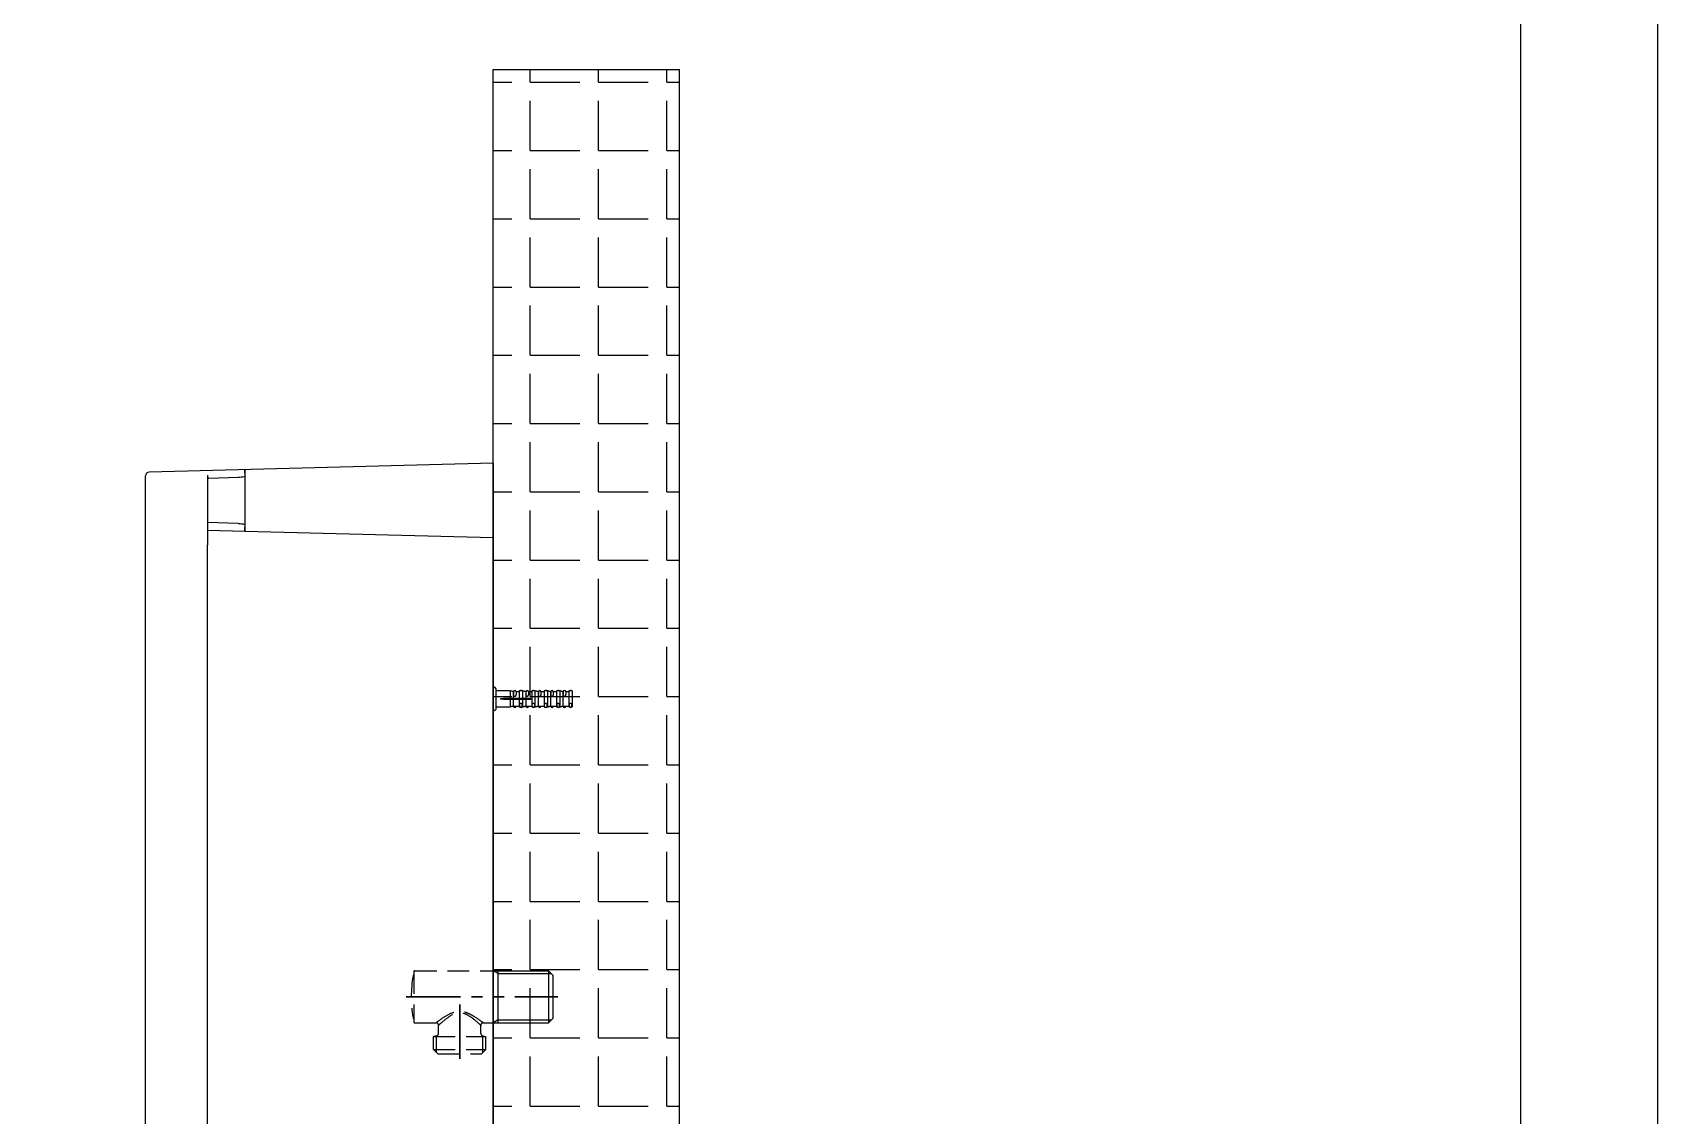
# Model space of a CAD drawing. Extents: x 17496 to 17916, y -10787 to -10193.
# Drawn here: x 17784.8 to 17915.6, y -10414.2 to -10326.9 of the extents above; entities that cross this region are included whole.
import ezdxf

# ---------------------------------------------------------------- set-up
doc = ezdxf.new("R2010")
doc.units = 0
doc.header["$LTSCALE"] = 7
doc.header["$MEASUREMENT"] = 0
doc.linetypes.add('HIDDEN', pattern=[0.375, 0.25, -0.125])
doc.linetypes.add('PHANTOM', pattern=[2.5, 1.25, -0.25, 0.25, -0.25, 0.25, -0.25])
doc.layers.get('0').update_dxf_attribs({"color": 2, "linetype": 'CONTINUOUS'})
for name, color, linetype in [('D', 2, 'CONTINUOUS'), ('DWG', 7, 'CONTINUOUS'), ('HT', 3, 'CONTINUOUS')]:
    doc.layers.add(name, color=color, linetype=linetype)

msp = doc.modelspace()

# ---------------------------------------------------------------- linework, layer by layer
at = {"color": 4}
msp.add_line((17904.64, -10773.33), (17904.64, -10224.33), dxfattribs=at)
at = {"color": 1, "linetype": 'PHANTOM', "lineweight": 30, "ltscale": 0.5}
for p, q in [((17814.87, -10404.59), (17827.07, -10404.59)), ((17819.17, -10409.59), (17819.17, -10404.59))]:
    msp.add_line(p, q, dxfattribs=at)
at = {"layer": 'D'}
for p, q in [((17822.27, -10402.72), (17826.56, -10402.72)), ((17822.27, -10406.45), (17826.56, -10406.45))]:
    msp.add_line(p, q, dxfattribs=at)
at = {"layer": 'D', "linetype": 'HIDDEN'}
for p, q in [((17817.31, -10409.07), (17817.31, -10407.73)), ((17821.03, -10409.07), (17821.03, -10407.73))]:
    msp.add_line(p, q, dxfattribs=at)
at = {"layer": 'D'}
msp.add_lwpolyline([(17495.64, -10193.33), (17915.64, -10193.33), (17915.64, -10787.33), (17495.64, -10787.33)], close=True, dxfattribs=at)
at = {"layer": 'DWG'}
for p, q in [((17793.87, -10362.61), (17793.87, -10362.61)), ((17793.87, -10468.56), (17793.87, -10362.61)), ((17821.87, -10361.59), (17794.16, -10362.31)), ((17798.87, -10362.57), (17798.87, -10368.19)), ((17798.96, -10362.79), (17801.32, -10362.72)), ((17801.87, -10362.41), (17801.87, -10362.11)), ((17801.87, -10362.11), (17801.87, -10362.41)), ((17801.87, -10362.41), (17801.87, -10366.76)), ((17801.87, -10362.41), (17801.87, -10366.76)), ((17821.87, -10361.59), (17821.87, -10469.59)), ((17801.32, -10366.45), (17798.87, -10366.38)), ((17798.87, -10366.98), (17801.87, -10367.06)), ((17801.87, -10367.06), (17801.87, -10366.76)), ((17801.87, -10366.76), (17801.87, -10367.06)), ((17801.87, -10367.06), (17821.87, -10367.59)), ((17798.87, -10468.6), (17798.87, -10368.19)), ((17821.97, -10379.65), (17821.87, -10379.65)), ((17822.07, -10379.75), (17822.07, -10381.43)), ((17823.23, -10379.94), (17822.07, -10379.94)), ((17822.47, -10380.56), (17822.71, -10380.56)), ((17822.47, -10380.56), (17822.47, -10380.62)), ((17822.71, -10380.62), (17822.47, -10380.62)), ((17824.9, -10380.56), (17822.71, -10380.56)), ((17822.71, -10380.62), (17824.9, -10380.62)), ((17823.23, -10379.94), (17823.23, -10380.56)), ((17823.37, -10379.97), (17823.23, -10379.94)), ((17823.23, -10380.62), (17823.23, -10381.24)), ((17823.37, -10379.97), (17823.37, -10379.98)), ((17823.49, -10380.01), (17823.49, -10380.56)), ((17823.51, -10380.01), (17823.49, -10380.01)), ((17823.49, -10380.62), (17823.49, -10381.16)), ((17823.51, -10380.01), (17823.51, -10380.22)), ((17823.71, -10380.01), (17823.71, -10380.22)), ((17823.97, -10380.01), (17823.71, -10380.01)), ((17823.97, -10379.94), (17823.97, -10380.56)), ((17824.23, -10379.94), (17823.97, -10379.94)), ((17823.97, -10380.62), (17823.97, -10381.23)), ((17824.01, -10381.17), (17824.01, -10381.06)), ((17824.21, -10381.17), (17824.21, -10381.06)), ((17824.23, -10379.94), (17824.23, -10380.56)), ((17824.23, -10380.62), (17824.23, -10381.23)), ((17824.49, -10380.01), (17824.49, -10380.56)), ((17824.51, -10380.01), (17824.49, -10380.01)), ((17824.49, -10380.62), (17824.49, -10381.16)), ((17824.51, -10380.01), (17824.51, -10380.22)), ((17824.71, -10380.01), (17824.71, -10380.22)), ((17824.97, -10380.01), (17824.71, -10380.01)), ((17824.97, -10379.94), (17824.97, -10381.23)), ((17825.23, -10379.94), (17824.97, -10379.94)), ((17825.01, -10381.17), (17825.01, -10381.06)), ((17825.21, -10381.17), (17825.21, -10381.06)), ((17825.23, -10379.94), (17825.23, -10381.23)), ((17825.49, -10380.01), (17825.49, -10381.16)), ((17825.51, -10380.01), (17825.49, -10380.01)), ((17825.51, -10380.01), (17825.51, -10380.22)), ((17825.71, -10380.01), (17825.71, -10380.22)), ((17825.97, -10380.01), (17825.71, -10380.01)), ((17825.97, -10379.94), (17825.97, -10381.23)), ((17826.23, -10379.94), (17825.97, -10379.94)), ((17826.01, -10381.17), (17826.01, -10381.06)), ((17826.21, -10381.17), (17826.21, -10381.06)), ((17826.23, -10379.94), (17826.23, -10381.23)), ((17826.49, -10380.01), (17826.49, -10381.16)), ((17826.51, -10380.01), (17826.49, -10380.01)), ((17826.51, -10380.01), (17826.51, -10380.22)), ((17826.71, -10380.01), (17826.71, -10380.22)), ((17826.97, -10380.01), (17826.71, -10380.01)), ((17826.97, -10379.94), (17826.97, -10381.23)), ((17827.23, -10379.94), (17826.97, -10379.94)), ((17827.01, -10381.17), (17827.01, -10381.06)), ((17827.21, -10381.17), (17827.21, -10381.06)), ((17827.23, -10379.94), (17827.23, -10381.23)), ((17827.49, -10380.01), (17827.49, -10381.16)), ((17827.51, -10380.01), (17827.49, -10380.01)), ((17827.51, -10380.01), (17827.51, -10380.22)), ((17827.71, -10380.01), (17827.71, -10380.22)), ((17827.97, -10380.01), (17827.71, -10380.01)), ((17827.97, -10379.94), (17827.97, -10381.23)), ((17828.23, -10379.94), (17827.97, -10379.94)), ((17828.01, -10381.17), (17828.01, -10381.06)), ((17828.21, -10381.17), (17828.21, -10381.06)), ((17828.23, -10379.94), (17828.23, -10381.23)), ((17821.97, -10381.53), (17821.87, -10381.53)), ((17823.23, -10381.24), (17822.07, -10381.24)), ((17823.37, -10381.2), (17823.23, -10381.24)), ((17823.37, -10381.19), (17823.37, -10381.2)), ((17823.49, -10381.16), (17823.97, -10381.16)), ((17823.51, -10381.17), (17823.51, -10381.16)), ((17823.71, -10381.17), (17823.71, -10381.16)), ((17823.97, -10381.23), (17824.03, -10381.23)), ((17824.18, -10381.23), (17824.23, -10381.23)), ((17824.49, -10381.16), (17824.97, -10381.16)), ((17824.51, -10381.17), (17824.51, -10381.16)), ((17824.71, -10381.17), (17824.71, -10381.16)), ((17824.97, -10381.23), (17825.03, -10381.23)), ((17825.18, -10381.23), (17825.23, -10381.23)), ((17825.49, -10381.16), (17825.97, -10381.16)), ((17825.51, -10381.17), (17825.51, -10381.16)), ((17825.71, -10381.17), (17825.71, -10381.16)), ((17825.97, -10381.23), (17826.03, -10381.23)), ((17826.18, -10381.23), (17826.23, -10381.23)), ((17826.49, -10381.16), (17826.97, -10381.16)), ((17826.51, -10381.17), (17826.51, -10381.16)), ((17826.71, -10381.17), (17826.71, -10381.16)), ((17826.97, -10381.23), (17827.03, -10381.23)), ((17827.18, -10381.23), (17827.23, -10381.23)), ((17827.49, -10381.16), (17827.97, -10381.16)), ((17827.51, -10381.17), (17827.51, -10381.16)), ((17827.71, -10381.17), (17827.71, -10381.16)), ((17827.97, -10381.23), (17828.03, -10381.23)), ((17828.18, -10381.23), (17828.23, -10381.23)), ((17821.87, -10402.49), (17821.87, -10406.68)), ((17821.87, -10402.49), (17821.87, -10406.69)), ((17821.87, -10402.49), (17826.32, -10402.49)), ((17821.87, -10402.49), (17821.87, -10402.49)), ((17822.27, -10406.68), (17822.27, -10402.49)), ((17826.32, -10402.49), (17826.32, -10406.68)), ((17826.67, -10402.84), (17826.32, -10402.49)), ((17826.67, -10402.84), (17826.67, -10406.34)), ((17821.87, -10406.68), (17826.32, -10406.68)), ((17821.87, -10406.68), (17821.87, -10406.69)), ((17826.67, -10406.34), (17826.32, -10406.68))]:
    msp.add_line(p, q, dxfattribs=at)
at = {"layer": 'DWG', "linetype": 'HIDDEN'}
for p, q in [((17815.47, -10402.59), (17815.47, -10406.59)), ((17815.57, -10402.49), (17821.87, -10402.49)), ((17815.57, -10406.69), (17817.27, -10406.69)), ((17817.47, -10407.53), (17817.47, -10406.89)), ((17820.87, -10407.53), (17820.87, -10406.89)), ((17821.07, -10406.69), (17821.87, -10406.69)), ((17817.32, -10407.73), (17817.07, -10407.79)), ((17817.07, -10407.79), (17821.27, -10407.79)), ((17817.07, -10408.84), (17817.07, -10407.79)), ((17821.02, -10407.73), (17821.27, -10407.79)), ((17821.27, -10408.84), (17821.27, -10407.79)), ((17817.07, -10408.84), (17821.27, -10408.84)), ((17817.42, -10409.19), (17817.07, -10408.84)), ((17817.42, -10409.19), (17820.92, -10409.19)), ((17820.92, -10409.19), (17821.27, -10408.84))]:
    msp.add_line(p, q, dxfattribs=at)
at = {"layer": 'DWG', "linetype": 'Continuous'}
for p, q in [((17822.27, -10402.72), (17821.87, -10402.49)), ((17822.27, -10406.45), (17821.87, -10406.68))]:
    msp.add_line(p, q, dxfattribs=at)
at = {"layer": 'DWG'}
for centre, radius, start, end in [((17794.17, -10362.61), 0.3, 91.5, 180), ((17801.09, -10358.22), 4.51, 273.0159, 279.2868), ((17821.97, -10379.75), 0.1, 0, 90), ((17823.61, -10380.01), 0.1, 0, 180), ((17824.11, -10380.01), 0.1, 38.5074, 141.4926), ((17824.61, -10380.01), 0.1, 0, 180), ((17825.11, -10380.01), 0.1, 38.5074, 141.4926), ((17825.61, -10380.01), 0.1, 0, 180), ((17826.11, -10380.01), 0.1, 38.5074, 141.4926), ((17826.61, -10380.01), 0.1, 0, 180), ((17827.11, -10380.01), 0.1, 38.5074, 141.4926), ((17827.61, -10380.01), 0.1, 0, 180), ((17828.11, -10380.01), 0.1, 38.5074, 141.4926), ((17821.97, -10381.43), 0.1, 270, 0), ((17823.61, -10381.17), 0.1, 180, 0), ((17824.11, -10381.17), 0.1, 180, 0), ((17824.61, -10381.17), 0.1, 180, 0), ((17825.11, -10381.17), 0.1, 180, 0), ((17825.61, -10381.17), 0.1, 180, 0), ((17826.11, -10381.17), 0.1, 180, 0), ((17826.61, -10381.17), 0.1, 180, 0), ((17827.11, -10381.17), 0.1, 180, 0), ((17827.61, -10381.17), 0.1, 180, 0), ((17828.11, -10381.17), 0.1, 180, 0)]:
    msp.add_arc(centre, radius, start, end, dxfattribs=at)
at = {"layer": 'DWG', "linetype": 'HIDDEN'}
for centre, radius, start, end in [((17825.27, -10404.59), 10, 170.2298, 189.7702), ((17815.51, -10402.91), 0.1, 115.8405, 170.2298), ((17815.57, -10402.59), 0.1, 90, 180), ((17815.51, -10406.27), 0.1, 189.7702, 244.1595), ((17815.57, -10406.59), 0.1, 180, 270), ((17817.27, -10406.89), 0.2, 0.0044, 89.9963), ((17821.07, -10406.89), 0.2, 90.0044, 179.9963), ((17817.27, -10407.53), 0.2, 285, 0), ((17821.07, -10407.53), 0.2, 180, 255)]:
    msp.add_arc(centre, radius, start, end, dxfattribs=at)
at = {"layer": 'DWG'}
msp.add_ellipse((17827.63, -10380.59), major_axis=(-2.73, 0), ratio=0.212557, start_param=6.231438, end_param=6.334933, dxfattribs=at)
for points in [[(17798.88, -10362.8), (17798.87, -10362.8)], [(17798.87, -10362.8), (17798.87, -10362.81)], [(17798.87, -10362.81), (17798.87, -10362.81)], [(17798.87, -10362.81), (17798.87, -10362.81)], [(17798.87, -10362.81), (17798.87, -10362.81)], [(17798.87, -10362.81), (17798.87, -10362.82)], [(17798.87, -10362.82), (17798.87, -10362.82)], [(17798.87, -10362.82), (17798.87, -10362.82)], [(17798.89, -10362.8), (17798.88, -10362.8)], [(17798.88, -10362.8), (17798.88, -10362.8)], [(17798.88, -10362.8), (17798.88, -10362.8)], [(17798.9, -10362.79), (17798.89, -10362.79)], [(17798.89, -10362.79), (17798.89, -10362.8)], [(17798.91, -10362.79), (17798.9, -10362.79)], [(17798.92, -10362.79), (17798.91, -10362.79)], [(17798.91, -10362.79), (17798.91, -10362.79)], [(17798.93, -10362.79), (17798.92, -10362.79)], [(17798.94, -10362.79), (17798.93, -10362.79)], [(17798.95, -10362.79), (17798.94, -10362.79)], [(17798.96, -10362.79), (17798.95, -10362.79)]]:
    msp.add_open_spline(points, degree=1, dxfattribs=at)
for points, knots in [([(17801.32, -10366.45), (17801.43, -10366.45), (17801.56, -10366.47), (17801.7, -10366.48), (17801.7, -10366.49), (17801.75, -10366.49), (17801.81, -10366.5), (17801.81, -10366.5), (17801.81, -10366.5), (17801.81, -10366.5)], [0, 0, 0, 0, 1.674342, 1.674342, 1.796967, 1.796967, 2.244804, 2.244804, 2.269387, 2.269387, 2.269387, 2.269387]), ([(17823.61, -10380.4), (17823.6, -10380.4), (17823.6, -10380.4), (17823.59, -10380.4), (17823.58, -10380.39), (17823.56, -10380.38), (17823.55, -10380.36), (17823.53, -10380.33), (17823.52, -10380.31), (17823.51, -10380.26), (17823.51, -10380.24), (17823.51, -10380.22)], [0, 0, 0, 0, 0.070053, 0.070053, 0.140107, 0.140107, 0.411313, 0.411313, 0.787012, 0.787012, 1.162711, 1.162711, 1.162711, 1.162711]), ([(17823.71, -10380.22), (17823.71, -10380.24), (17823.7, -10380.26), (17823.69, -10380.31), (17823.68, -10380.33), (17823.66, -10380.36), (17823.65, -10380.38), (17823.63, -10380.39), (17823.62, -10380.4), (17823.61, -10380.4), (17823.61, -10380.4), (17823.61, -10380.4)], [2.994983, 2.994983, 2.994983, 2.994983, 3.370682, 3.370682, 3.746381, 3.746381, 4.017588, 4.017588, 4.087641, 4.087641, 4.157694, 4.157694, 4.157694, 4.157694]), ([(17824.01, -10381.06), (17824.01, -10381.04), (17824.01, -10381.03), (17824.02, -10381), (17824.03, -10380.98), (17824.05, -10380.96), (17824.06, -10380.95), (17824.07, -10380.94), (17824.08, -10380.94), (17824.09, -10380.93), (17824.1, -10380.93), (17824.11, -10380.93), (17824.12, -10380.93), (17824.13, -10380.94), (17824.14, -10380.94), (17824.15, -10380.95), (17824.16, -10380.96), (17824.18, -10380.98), (17824.19, -10381), (17824.2, -10381.03), (17824.21, -10381.04), (17824.21, -10381.06)], [0.865178, 0.865178, 0.865178, 0.865178, 1.160147, 1.160147, 1.455117, 1.455117, 1.650069, 1.650069, 1.747545, 1.747545, 1.845021, 1.845021, 1.942497, 1.942497, 2.039973, 2.039973, 2.234926, 2.234926, 2.529895, 2.529895, 2.824864, 2.824864, 2.824864, 2.824864]), ([(17824.61, -10380.4), (17824.6, -10380.4), (17824.6, -10380.4), (17824.59, -10380.4), (17824.58, -10380.39), (17824.56, -10380.38), (17824.55, -10380.36), (17824.53, -10380.33), (17824.52, -10380.31), (17824.51, -10380.26), (17824.51, -10380.24), (17824.51, -10380.22)], [0, 0, 0, 0, 0.070053, 0.070053, 0.140107, 0.140107, 0.411313, 0.411313, 0.787012, 0.787012, 1.162711, 1.162711, 1.162711, 1.162711]), ([(17824.71, -10380.22), (17824.71, -10380.24), (17824.7, -10380.26), (17824.69, -10380.31), (17824.68, -10380.33), (17824.66, -10380.36), (17824.65, -10380.38), (17824.63, -10380.39), (17824.62, -10380.4), (17824.61, -10380.4), (17824.61, -10380.4), (17824.61, -10380.4)], [2.994983, 2.994983, 2.994983, 2.994983, 3.370682, 3.370682, 3.746381, 3.746381, 4.017588, 4.017588, 4.087641, 4.087641, 4.157694, 4.157694, 4.157694, 4.157694]), ([(17825.01, -10381.06), (17825.01, -10381.04), (17825.01, -10381.03), (17825.02, -10381), (17825.03, -10380.98), (17825.05, -10380.96), (17825.06, -10380.95), (17825.07, -10380.94), (17825.08, -10380.94), (17825.09, -10380.93), (17825.1, -10380.93), (17825.11, -10380.93), (17825.12, -10380.93), (17825.13, -10380.94), (17825.14, -10380.94), (17825.15, -10380.95), (17825.16, -10380.96), (17825.18, -10380.98), (17825.19, -10381), (17825.2, -10381.03), (17825.21, -10381.04), (17825.21, -10381.06)], [0.865178, 0.865178, 0.865178, 0.865178, 1.160147, 1.160147, 1.455117, 1.455117, 1.650069, 1.650069, 1.747545, 1.747545, 1.845021, 1.845021, 1.942497, 1.942497, 2.039973, 2.039973, 2.234926, 2.234926, 2.529895, 2.529895, 2.824864, 2.824864, 2.824864, 2.824864]), ([(17825.61, -10380.4), (17825.6, -10380.4), (17825.6, -10380.4), (17825.59, -10380.4), (17825.58, -10380.39), (17825.56, -10380.38), (17825.55, -10380.36), (17825.53, -10380.33), (17825.52, -10380.31), (17825.51, -10380.26), (17825.51, -10380.24), (17825.51, -10380.22)], [0, 0, 0, 0, 0.070053, 0.070053, 0.140107, 0.140107, 0.411313, 0.411313, 0.787012, 0.787012, 1.162711, 1.162711, 1.162711, 1.162711]), ([(17825.71, -10380.22), (17825.71, -10380.24), (17825.7, -10380.26), (17825.69, -10380.31), (17825.68, -10380.33), (17825.66, -10380.36), (17825.65, -10380.38), (17825.63, -10380.39), (17825.62, -10380.4), (17825.61, -10380.4), (17825.61, -10380.4), (17825.61, -10380.4)], [2.994983, 2.994983, 2.994983, 2.994983, 3.370682, 3.370682, 3.746381, 3.746381, 4.017588, 4.017588, 4.087641, 4.087641, 4.157694, 4.157694, 4.157694, 4.157694]), ([(17826.01, -10381.06), (17826.01, -10381.04), (17826.01, -10381.03), (17826.02, -10381), (17826.03, -10380.98), (17826.05, -10380.96), (17826.06, -10380.95), (17826.07, -10380.94), (17826.08, -10380.94), (17826.09, -10380.93), (17826.1, -10380.93), (17826.11, -10380.93), (17826.12, -10380.93), (17826.13, -10380.94), (17826.14, -10380.94), (17826.15, -10380.95), (17826.16, -10380.96), (17826.18, -10380.98), (17826.19, -10381), (17826.2, -10381.03), (17826.21, -10381.04), (17826.21, -10381.06)], [0.865178, 0.865178, 0.865178, 0.865178, 1.160147, 1.160147, 1.455117, 1.455117, 1.650069, 1.650069, 1.747545, 1.747545, 1.845021, 1.845021, 1.942497, 1.942497, 2.039973, 2.039973, 2.234926, 2.234926, 2.529895, 2.529895, 2.824864, 2.824864, 2.824864, 2.824864]), ([(17826.61, -10380.4), (17826.6, -10380.4), (17826.6, -10380.4), (17826.59, -10380.4), (17826.58, -10380.39), (17826.56, -10380.38), (17826.55, -10380.36), (17826.53, -10380.33), (17826.52, -10380.31), (17826.51, -10380.26), (17826.51, -10380.24), (17826.51, -10380.22)], [0, 0, 0, 0, 0.070053, 0.070053, 0.140107, 0.140107, 0.411313, 0.411313, 0.787012, 0.787012, 1.162711, 1.162711, 1.162711, 1.162711]), ([(17826.71, -10380.22), (17826.71, -10380.24), (17826.7, -10380.26), (17826.69, -10380.31), (17826.68, -10380.33), (17826.66, -10380.36), (17826.65, -10380.38), (17826.63, -10380.39), (17826.62, -10380.4), (17826.61, -10380.4), (17826.61, -10380.4), (17826.61, -10380.4)], [2.994983, 2.994983, 2.994983, 2.994983, 3.370682, 3.370682, 3.746381, 3.746381, 4.017588, 4.017588, 4.087641, 4.087641, 4.157694, 4.157694, 4.157694, 4.157694]), ([(17827.01, -10381.06), (17827.01, -10381.04), (17827.01, -10381.03), (17827.02, -10381), (17827.03, -10380.98), (17827.05, -10380.96), (17827.06, -10380.95), (17827.07, -10380.94), (17827.08, -10380.94), (17827.09, -10380.93), (17827.1, -10380.93), (17827.11, -10380.93), (17827.12, -10380.93), (17827.13, -10380.94), (17827.14, -10380.94), (17827.15, -10380.95), (17827.16, -10380.96), (17827.18, -10380.98), (17827.19, -10381), (17827.2, -10381.03), (17827.21, -10381.04), (17827.21, -10381.06)], [0.865178, 0.865178, 0.865178, 0.865178, 1.160147, 1.160147, 1.455117, 1.455117, 1.650069, 1.650069, 1.747545, 1.747545, 1.845021, 1.845021, 1.942497, 1.942497, 2.039973, 2.039973, 2.234926, 2.234926, 2.529895, 2.529895, 2.824864, 2.824864, 2.824864, 2.824864]), ([(17827.61, -10380.4), (17827.6, -10380.4), (17827.6, -10380.4), (17827.59, -10380.4), (17827.58, -10380.39), (17827.56, -10380.38), (17827.55, -10380.36), (17827.53, -10380.33), (17827.52, -10380.31), (17827.51, -10380.26), (17827.51, -10380.24), (17827.51, -10380.22)], [0, 0, 0, 0, 0.070053, 0.070053, 0.140107, 0.140107, 0.411313, 0.411313, 0.787012, 0.787012, 1.162711, 1.162711, 1.162711, 1.162711]), ([(17827.71, -10380.22), (17827.71, -10380.24), (17827.7, -10380.26), (17827.69, -10380.31), (17827.68, -10380.33), (17827.66, -10380.36), (17827.65, -10380.38), (17827.63, -10380.39), (17827.62, -10380.4), (17827.61, -10380.4), (17827.61, -10380.4), (17827.61, -10380.4)], [2.994983, 2.994983, 2.994983, 2.994983, 3.370682, 3.370682, 3.746381, 3.746381, 4.017588, 4.017588, 4.087641, 4.087641, 4.157694, 4.157694, 4.157694, 4.157694]), ([(17828.01, -10381.06), (17828.01, -10381.04), (17828.01, -10381.03), (17828.02, -10381), (17828.03, -10380.98), (17828.05, -10380.96), (17828.06, -10380.95), (17828.07, -10380.94), (17828.08, -10380.94), (17828.09, -10380.93), (17828.1, -10380.93), (17828.11, -10380.93), (17828.12, -10380.93), (17828.13, -10380.94), (17828.14, -10380.94), (17828.15, -10380.95), (17828.16, -10380.96), (17828.18, -10380.98), (17828.19, -10381), (17828.2, -10381.03), (17828.21, -10381.04), (17828.21, -10381.06)], [0.865178, 0.865178, 0.865178, 0.865178, 1.160147, 1.160147, 1.455117, 1.455117, 1.650069, 1.650069, 1.747545, 1.747545, 1.845021, 1.845021, 1.942497, 1.942497, 2.039973, 2.039973, 2.234926, 2.234926, 2.529895, 2.529895, 2.824864, 2.824864, 2.824864, 2.824864])]:
    msp.add_open_spline(points, degree=3, knots=knots, dxfattribs=at)
for points, weights in [([(17823.49, -10380.01), (17823.43, -10380), (17823.37, -10379.98)], [1, 1.00042602007, 1]), ([(17823.49, -10380.01), (17823.43, -10380), (17823.37, -10379.98)], [1, 1.00042602007, 1]), ([(17824.49, -10380.01), (17824.37, -10379.98), (17824.23, -10379.94)], [1, 1.00166769856, 1]), ([(17824.49, -10380.01), (17824.37, -10379.98), (17824.23, -10379.94)], [1, 1.00166769856, 1]), ([(17825.49, -10380.01), (17825.37, -10379.98), (17825.23, -10379.94)], [1, 1.00166769856, 1]), ([(17825.49, -10380.01), (17825.37, -10379.98), (17825.23, -10379.94)], [1, 1.00166769856, 1]), ([(17826.49, -10380.01), (17826.37, -10379.98), (17826.23, -10379.94)], [1, 1.00166769852, 1]), ([(17826.49, -10380.01), (17826.37, -10379.98), (17826.23, -10379.94)], [1, 1.00166769852, 1]), ([(17827.49, -10380.01), (17827.37, -10379.98), (17827.23, -10379.94)], [1, 1.00166769854, 1]), ([(17827.49, -10380.01), (17827.37, -10379.98), (17827.23, -10379.94)], [1, 1.00166769854, 1]), ([(17823.37, -10381.19), (17823.43, -10381.17), (17823.49, -10381.16)], [1, 1.00042602002, 1]), ([(17823.37, -10381.19), (17823.43, -10381.17), (17823.49, -10381.16)], [1, 1.00042602002, 1]), ([(17824.23, -10381.23), (17824.37, -10381.19), (17824.49, -10381.16)], [1, 1.00166769858, 1]), ([(17824.23, -10381.23), (17824.37, -10381.19), (17824.49, -10381.16)], [1, 1.00166769858, 1]), ([(17825.23, -10381.23), (17825.37, -10381.19), (17825.49, -10381.16)], [1, 1.00166769855, 1]), ([(17825.23, -10381.23), (17825.37, -10381.19), (17825.49, -10381.16)], [1, 1.00166769855, 1]), ([(17826.23, -10381.23), (17826.37, -10381.19), (17826.49, -10381.16)], [1, 1.00166769854, 1]), ([(17826.23, -10381.23), (17826.37, -10381.19), (17826.49, -10381.16)], [1, 1.00166769854, 1]), ([(17827.23, -10381.23), (17827.37, -10381.19), (17827.49, -10381.16)], [1, 1.00166769855, 1]), ([(17827.23, -10381.23), (17827.37, -10381.19), (17827.49, -10381.16)], [1, 1.00166769855, 1])]:
    msp.add_rational_spline(points, weights, degree=2, dxfattribs=at)
at = {"layer": 'DWG', "linetype": 'HIDDEN'}
for points in [[(17821.07, -10406.69), (17821.07, -10406.68), (17821.04, -10406.67), (17820.88, -10406.54), (17820.64, -10406.36), (17820.17, -10406.08), (17819.98, -10405.97), (17819.55, -10405.81), (17819.3, -10405.76), (17818.76, -10405.8), (17818.49, -10405.91), (17817.97, -10406.18), (17817.74, -10406.35), (17817.38, -10406.6), (17817.27, -10406.68), (17817.27, -10406.69)], [(17820.87, -10406.89), (17820.87, -10406.88), (17820.85, -10406.86), (17820.7, -10406.73), (17820.49, -10406.53), (17820.07, -10406.22), (17819.9, -10406.1), (17819.51, -10405.92), (17819.29, -10405.87), (17818.8, -10405.91), (17818.56, -10406.04), (17818.1, -10406.34), (17817.89, -10406.52), (17817.57, -10406.79), (17817.47, -10406.88), (17817.47, -10406.89)]]:
    msp.add_open_spline(points, degree=3, knots=[13.765439, 13.765439, 13.765439, 13.765439, 16.135317, 16.135317, 21.671195, 21.671195, 24.84057, 24.84057, 28.009944, 28.009944, 31.924558, 31.924558, 36.541898, 36.541898, 41.303514, 41.303514, 41.303514, 41.303514], dxfattribs=at)
at = {"layer": 'HT', "ltscale": 0.5}
for p, q in [((17821.87, -10646.87), (17821.87, -10329.87)), ((17821.87, -10329.87), (17836.87, -10329.87)), ((17824.86, -10330.9), (17824.86, -10329.87)), ((17830.36, -10330.9), (17830.36, -10329.87)), ((17835.86, -10330.9), (17835.86, -10329.87)), ((17836.87, -10653.27), (17836.87, -10329.87)), ((17821.87, -10330.9), (17823.36, -10330.9)), ((17824.86, -10330.9), (17828.86, -10330.9)), ((17830.36, -10330.9), (17834.36, -10330.9)), ((17835.86, -10330.9), (17836.87, -10330.9)), ((17835.86, -10330.9), (17836.87, -10330.9)), ((17824.86, -10336.4), (17824.86, -10332.4)), ((17830.36, -10336.4), (17830.36, -10332.4)), ((17835.86, -10336.4), (17835.86, -10332.4)), ((17821.87, -10336.4), (17823.36, -10336.4)), ((17824.86, -10336.4), (17828.86, -10336.4)), ((17830.36, -10336.4), (17834.36, -10336.4)), ((17835.86, -10336.4), (17836.87, -10336.4)), ((17824.86, -10341.9), (17824.86, -10337.9)), ((17830.36, -10341.9), (17830.36, -10337.9)), ((17835.86, -10341.9), (17835.86, -10337.9)), ((17821.87, -10341.9), (17823.36, -10341.9)), ((17824.86, -10341.9), (17828.86, -10341.9)), ((17830.36, -10341.9), (17834.36, -10341.9)), ((17835.86, -10341.9), (17836.87, -10341.9)), ((17824.86, -10347.4), (17824.86, -10343.4)), ((17830.36, -10347.4), (17830.36, -10343.4)), ((17835.86, -10347.4), (17835.86, -10343.4)), ((17821.87, -10347.4), (17823.36, -10347.4)), ((17824.86, -10347.4), (17828.86, -10347.4)), ((17830.36, -10347.4), (17834.36, -10347.4)), ((17835.86, -10347.4), (17836.87, -10347.4)), ((17824.86, -10352.9), (17824.86, -10348.9)), ((17830.36, -10352.9), (17830.36, -10348.9)), ((17835.86, -10352.9), (17835.86, -10348.9)), ((17821.87, -10352.9), (17823.36, -10352.9)), ((17824.86, -10352.9), (17828.86, -10352.9)), ((17830.36, -10352.9), (17834.36, -10352.9)), ((17835.86, -10352.9), (17836.87, -10352.9)), ((17824.86, -10358.4), (17824.86, -10354.4)), ((17830.36, -10358.4), (17830.36, -10354.4)), ((17835.86, -10358.4), (17835.86, -10354.4)), ((17821.87, -10358.4), (17823.36, -10358.4)), ((17824.86, -10358.4), (17828.86, -10358.4)), ((17830.36, -10358.4), (17834.36, -10358.4)), ((17835.86, -10358.4), (17836.87, -10358.4)), ((17824.86, -10363.9), (17824.86, -10359.9)), ((17830.36, -10363.9), (17830.36, -10359.9)), ((17835.86, -10363.9), (17835.86, -10359.9)), ((17821.87, -10363.9), (17823.36, -10363.9)), ((17824.86, -10363.9), (17828.86, -10363.9)), ((17830.36, -10363.9), (17834.36, -10363.9)), ((17835.86, -10363.9), (17836.87, -10363.9)), ((17824.86, -10369.4), (17824.86, -10365.4)), ((17830.36, -10369.4), (17830.36, -10365.4)), ((17835.86, -10369.4), (17835.86, -10365.4)), ((17824.86, -10369.4), (17824.86, -10368.37)), ((17830.36, -10369.4), (17830.36, -10368.37)), ((17835.86, -10369.4), (17835.86, -10368.37)), ((17821.87, -10369.4), (17823.36, -10369.4)), ((17824.86, -10369.4), (17828.86, -10369.4)), ((17830.36, -10369.4), (17834.36, -10369.4)), ((17835.86, -10369.4), (17836.87, -10369.4)), ((17835.86, -10369.4), (17836.87, -10369.4)), ((17824.86, -10374.9), (17824.86, -10370.9)), ((17830.36, -10374.9), (17830.36, -10370.9)), ((17835.86, -10374.9), (17835.86, -10370.9)), ((17821.87, -10374.9), (17823.36, -10374.9)), ((17824.86, -10374.9), (17828.86, -10374.9)), ((17830.36, -10374.9), (17834.36, -10374.9)), ((17835.86, -10374.9), (17836.87, -10374.9)), ((17824.86, -10380.4), (17824.86, -10376.4)), ((17830.36, -10380.4), (17830.36, -10376.4)), ((17835.86, -10380.4), (17835.86, -10376.4)), ((17821.87, -10380.4), (17823.36, -10380.4)), ((17824.86, -10380.4), (17828.86, -10380.4)), ((17830.36, -10380.4), (17834.36, -10380.4)), ((17835.86, -10380.4), (17836.87, -10380.4)), ((17824.86, -10385.9), (17824.86, -10381.9)), ((17830.36, -10385.9), (17830.36, -10381.9)), ((17835.86, -10385.9), (17835.86, -10381.9)), ((17821.87, -10385.9), (17823.36, -10385.9)), ((17824.86, -10385.9), (17828.86, -10385.9)), ((17830.36, -10385.9), (17834.36, -10385.9)), ((17835.86, -10385.9), (17836.87, -10385.9)), ((17824.86, -10391.4), (17824.86, -10387.4)), ((17830.36, -10391.4), (17830.36, -10387.4)), ((17835.86, -10391.4), (17835.86, -10387.4)), ((17821.87, -10391.4), (17823.36, -10391.4)), ((17824.86, -10391.4), (17828.86, -10391.4)), ((17830.36, -10391.4), (17834.36, -10391.4)), ((17835.86, -10391.4), (17836.87, -10391.4)), ((17824.86, -10396.9), (17824.86, -10392.9)), ((17830.36, -10396.9), (17830.36, -10392.9)), ((17835.86, -10396.9), (17835.86, -10392.9)), ((17821.87, -10396.9), (17823.36, -10396.9)), ((17824.86, -10396.9), (17828.86, -10396.9)), ((17830.36, -10396.9), (17834.36, -10396.9)), ((17835.86, -10396.9), (17836.87, -10396.9)), ((17824.86, -10402.4), (17824.86, -10398.4)), ((17830.36, -10402.4), (17830.36, -10398.4)), ((17835.86, -10402.4), (17835.86, -10398.4)), ((17821.87, -10402.4), (17823.36, -10402.4)), ((17824.86, -10402.4), (17828.86, -10402.4)), ((17830.36, -10402.4), (17834.36, -10402.4)), ((17835.86, -10402.4), (17836.87, -10402.4)), ((17824.86, -10407.9), (17824.86, -10403.9)), ((17830.36, -10407.9), (17830.36, -10403.9)), ((17835.86, -10407.9), (17835.86, -10403.9)), ((17824.86, -10407.9), (17824.86, -10406.87)), ((17830.36, -10407.9), (17830.36, -10406.87)), ((17835.86, -10407.9), (17835.86, -10406.87)), ((17821.87, -10407.9), (17823.36, -10407.9)), ((17824.86, -10407.9), (17828.86, -10407.9)), ((17830.36, -10407.9), (17834.36, -10407.9)), ((17835.86, -10407.9), (17836.87, -10407.9)), ((17835.86, -10407.9), (17836.87, -10407.9)), ((17824.86, -10413.4), (17824.86, -10409.4)), ((17830.36, -10413.4), (17830.36, -10409.4)), ((17835.86, -10413.4), (17835.86, -10409.4)), ((17821.87, -10413.4), (17823.36, -10413.4)), ((17824.86, -10413.4), (17828.86, -10413.4)), ((17830.36, -10413.4), (17834.36, -10413.4)), ((17835.86, -10413.4), (17836.87, -10413.4))]:
    msp.add_line(p, q, dxfattribs=at)

doc.saveas('drawing.dxf')
